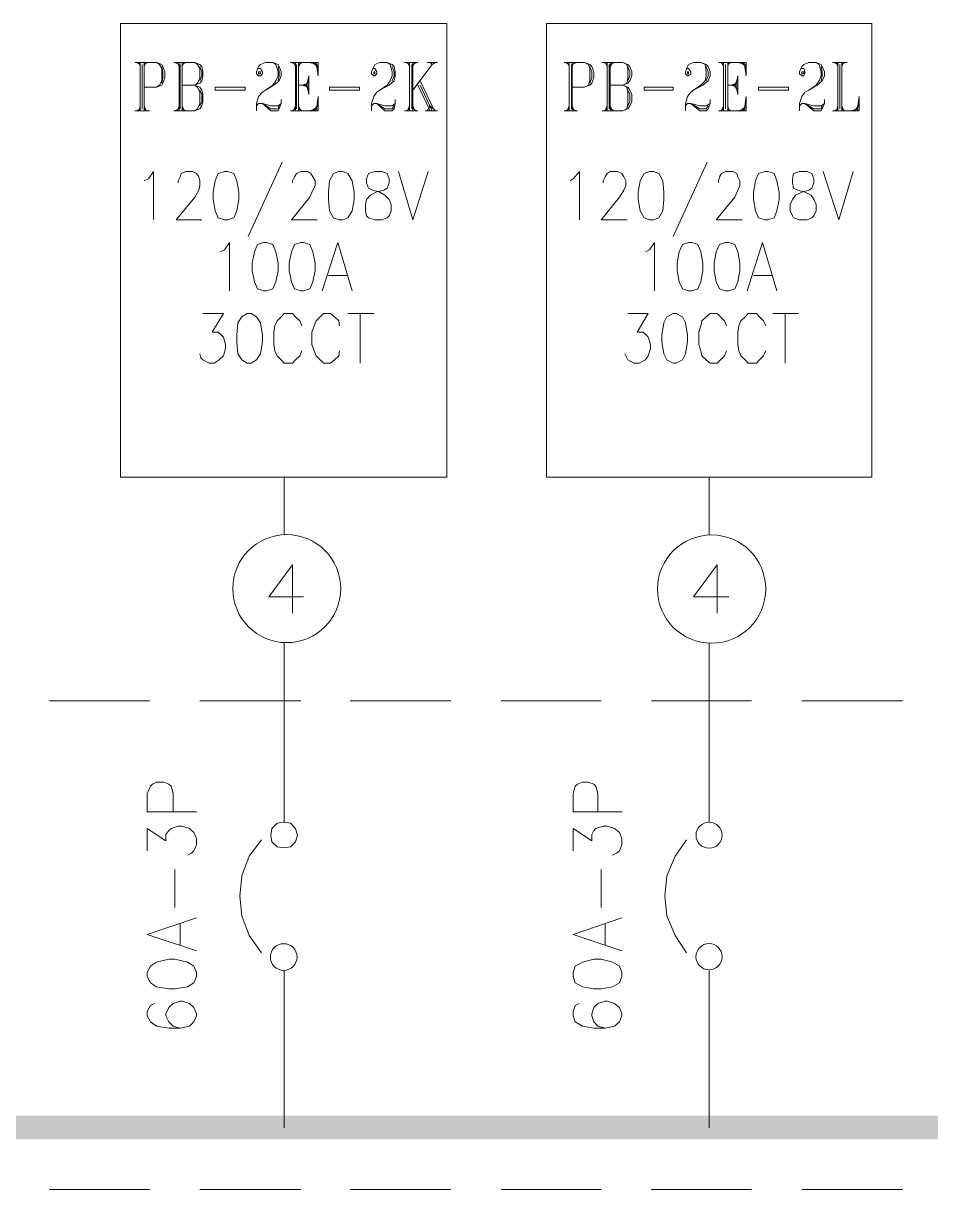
# Model space of a CAD drawing. Header units: inches. Extents: x 0.9 to 46, y 0.8 to 32.4.
# Drawn here: x 36.082 to 37.552, y 14.145 to 16.033 of the extents above; entities that cross this region are included whole.
import ezdxf

# ---------------------------------------------------------------- set-up
doc = ezdxf.new("R2010")
doc.units = ezdxf.units.IN
doc.header["$MEASUREMENT"] = 0
doc.layers.add('PDF_Geometry', color=7, linetype='Continuous')
doc.layers.add('PDF_Solid Fills', color=7, linetype='Continuous')

msp = doc.modelspace()

# ---------------------------------------------------------------- linework, layer by layer
at = {"layer": 'PDF_Geometry', "lineweight": 9}
for points in [[(36.2395, 16.033), (36.2395, 15.2981), (36.7678, 15.2981), (36.7678, 16.033)], [(36.9293, 16.033), (36.9293, 15.2981), (37.456, 15.2981), (37.456, 16.033)], [(36.4628, 15.9514), (36.4661, 15.9514), (36.4661, 15.9547), (36.4628, 15.9547)], [(36.5445, 15.918), (36.541, 15.933), (36.5445, 15.948)], [(36.6494, 15.9514), (36.6511, 15.9514), (36.6511, 15.9547), (36.6494, 15.9547)], [(37.1577, 15.9514), (37.1594, 15.9514), (37.1594, 15.9547), (37.1577, 15.9547)], [(37.2394, 15.918), (37.2359, 15.933), (37.2394, 15.948)], [(37.3428, 15.9514), (37.3461, 15.9514), (37.3461, 15.9547), (37.3428, 15.9547)], [(36.4411, 15.9247), (36.3926, 15.9247), (36.3926, 15.9297), (36.4411, 15.9297)], [(36.6262, 15.9247), (36.5777, 15.9247), (36.5777, 15.9297), (36.6262, 15.9297)], [(37.1344, 15.9247), (37.0875, 15.9247), (37.0875, 15.9297), (37.1344, 15.9297)], [(37.3211, 15.9247), (37.2726, 15.9247), (37.2726, 15.9297), (37.3211, 15.9297)], [(36.4076, 15.793), (36.3977, 15.7897), (36.3926, 15.778), (36.3894, 15.7597), (36.3894, 15.748), (36.3926, 15.7297), (36.3977, 15.7181), (36.4076, 15.7147), (36.4127, 15.7147), (36.4226, 15.7181), (36.4277, 15.7297), (36.4309, 15.748), (36.4309, 15.7597), (36.4277, 15.778), (36.4226, 15.7897), (36.4127, 15.793)], [(36.5927, 15.793), (36.5844, 15.7897), (36.5777, 15.778), (36.5761, 15.7597), (36.5761, 15.748), (36.5777, 15.7297), (36.5844, 15.7181), (36.5927, 15.7147), (36.5994, 15.7147), (36.6076, 15.7181), (36.6143, 15.7297), (36.6175, 15.748), (36.6175, 15.7597), (36.6143, 15.778), (36.6076, 15.7897), (36.5994, 15.793)], [(36.651, 15.793), (36.6411, 15.7897), (36.6376, 15.7814), (36.6376, 15.7747), (36.6411, 15.7664), (36.6475, 15.763), (36.6593, 15.7597), (36.6676, 15.7547), (36.6743, 15.748), (36.6775, 15.7397), (36.6775, 15.7297), (36.6743, 15.7214), (36.6711, 15.7181), (36.6625, 15.7147), (36.651, 15.7147), (36.6411, 15.7181), (36.6376, 15.7214), (36.636, 15.7297), (36.636, 15.7397), (36.6376, 15.748), (36.6443, 15.7547), (36.6526, 15.7597), (36.666, 15.763), (36.6711, 15.7664), (36.6743, 15.7747), (36.6743, 15.7814), (36.6711, 15.7897), (36.6625, 15.793)], [(37.0961, 15.793), (37.0875, 15.7897), (37.0811, 15.778), (37.0776, 15.7597), (37.0776, 15.748), (37.0811, 15.7297), (37.0875, 15.7181), (37.0961, 15.7147), (37.1025, 15.7147), (37.1111, 15.7181), (37.1175, 15.7297), (37.1194, 15.748), (37.1194, 15.7597), (37.1175, 15.778), (37.1111, 15.7897), (37.1025, 15.793)], [(37.2828, 15.793), (37.2726, 15.7897), (37.2678, 15.778), (37.2643, 15.7597), (37.2643, 15.748), (37.2678, 15.7297), (37.2726, 15.7181), (37.2828, 15.7147), (37.2876, 15.7147), (37.2978, 15.7181), (37.3026, 15.7297), (37.3061, 15.748), (37.3061, 15.7597), (37.3026, 15.778), (37.2978, 15.7897), (37.2876, 15.793)], [(37.3392, 15.793), (37.3294, 15.7897), (37.3278, 15.7814), (37.3278, 15.7747), (37.3294, 15.7664), (37.3361, 15.763), (37.3475, 15.7597), (37.3578, 15.7547), (37.3625, 15.748), (37.366, 15.7397), (37.366, 15.7297), (37.3625, 15.7214), (37.3593, 15.7181), (37.3511, 15.7147), (37.3392, 15.7147), (37.3294, 15.7181), (37.3278, 15.7214), (37.3242, 15.7297), (37.3242, 15.7397), (37.3278, 15.748), (37.3325, 15.7547), (37.3428, 15.7597), (37.3542, 15.763), (37.3593, 15.7664), (37.3625, 15.7747), (37.3625, 15.7814), (37.3593, 15.7897), (37.3511, 15.793)], [(36.4711, 15.678), (36.4609, 15.6747), (36.4561, 15.6631), (36.4526, 15.6447), (36.4526, 15.6331), (36.4561, 15.6147), (36.4609, 15.603), (36.4711, 15.5997), (36.4759, 15.5997), (36.4861, 15.603), (36.4909, 15.6147), (36.4944, 15.6331), (36.4944, 15.6447), (36.4909, 15.6631), (36.4861, 15.6747), (36.4759, 15.678)], [(36.5311, 15.678), (36.5209, 15.6747), (36.5161, 15.6631), (36.5126, 15.6447), (36.5126, 15.6331), (36.5161, 15.6147), (36.5209, 15.603), (36.5311, 15.5997), (36.5359, 15.5997), (36.5461, 15.603), (36.5509, 15.6147), (36.5544, 15.6331), (36.5544, 15.6447), (36.5509, 15.6631), (36.5461, 15.6747), (36.5359, 15.678)], [(37.1593, 15.678), (37.1494, 15.6747), (37.1443, 15.6631), (37.1411, 15.6447), (37.1411, 15.6331), (37.1443, 15.6147), (37.1494, 15.603), (37.1593, 15.5997), (37.1644, 15.5997), (37.1743, 15.603), (37.1794, 15.6147), (37.1826, 15.6331), (37.1826, 15.6447), (37.1794, 15.6631), (37.1743, 15.6747), (37.1644, 15.678)], [(37.2193, 15.678), (37.2094, 15.6747), (37.2043, 15.6631), (37.2011, 15.6447), (37.2011, 15.6331), (37.2043, 15.6147), (37.2094, 15.603), (37.2193, 15.5997), (37.2244, 15.5997), (37.2343, 15.603), (37.2394, 15.6147), (37.2426, 15.6331), (37.2426, 15.6447), (37.2394, 15.6631), (37.2343, 15.6747), (37.2244, 15.678)], [(36.4443, 15.5631), (36.436, 15.5581), (36.4293, 15.5481), (36.4277, 15.5281), (36.4277, 15.518), (36.4293, 15.498), (36.436, 15.488), (36.4443, 15.483), (36.451, 15.483), (36.4593, 15.488), (36.466, 15.498), (36.4692, 15.518), (36.4692, 15.5281), (36.466, 15.5481), (36.4593, 15.5581), (36.451, 15.5631)], [(37.1344, 15.5631), (37.1242, 15.5581), (37.1194, 15.5481), (37.1159, 15.5281), (37.1159, 15.518), (37.1194, 15.498), (37.1242, 15.488), (37.1344, 15.483), (37.1392, 15.483), (37.1494, 15.488), (37.1542, 15.498), (37.1577, 15.518), (37.1577, 15.5281), (37.1542, 15.5481), (37.1494, 15.5581), (37.1392, 15.5631)], [(36.5043, 14.7397), (36.4928, 14.7381), (36.4845, 14.7297), (36.4826, 14.7181), (36.4845, 14.7081), (36.4928, 14.6997), (36.5043, 14.6981), (36.5145, 14.6997), (36.5228, 14.7081), (36.526, 14.7181), (36.5228, 14.7297), (36.5145, 14.7381)], [(36.2825, 14.4898), (36.2876, 14.4797), (36.2975, 14.4731), (36.3176, 14.4697), (36.3275, 14.4697), (36.3476, 14.4731), (36.3578, 14.4797), (36.3626, 14.4898), (36.3626, 14.4964), (36.3578, 14.5064), (36.3476, 14.5131), (36.3275, 14.5181), (36.3176, 14.5181), (36.2975, 14.5131), (36.2876, 14.5064), (36.2825, 14.4964)], [(36.9726, 14.4898), (36.9758, 14.4797), (36.9876, 14.4731), (37.0061, 14.4697), (37.0176, 14.4697), (37.0361, 14.4731), (37.0476, 14.4797), (37.0511, 14.4898), (37.0511, 14.4964), (37.0476, 14.5064), (37.0361, 14.5131), (37.0176, 14.5181), (37.0061, 14.5181), (36.9876, 14.5131), (36.9758, 14.5064), (36.9726, 14.4964)]]:
    msp.add_lwpolyline(points, close=True, dxfattribs=at)
for points in [[(36.2627, 15.9697), (36.2975, 15.9697), (36.3061, 15.9664), (36.3077, 15.9631), (36.3109, 15.9547), (36.3109, 15.9447), (36.3077, 15.9364), (36.3061, 15.933), (36.2975, 15.9297), (36.2777, 15.9297)], [(36.2659, 15.9697), (36.271, 15.9664)], [(36.2694, 15.9697), (36.271, 15.9631)], [(36.271, 15.9697), (36.271, 15.8914)], [(36.2742, 15.9664), (36.2742, 15.8947)], [(36.2777, 15.9697), (36.2777, 15.8914)], [(36.2809, 15.9697), (36.2777, 15.9631)], [(36.2825, 15.9697), (36.2777, 15.9664)], [(36.2975, 15.9697), (36.3026, 15.9664), (36.3061, 15.9597), (36.3061, 15.9397), (36.3026, 15.933), (36.2975, 15.9297)], [(36.3061, 15.9631), (36.3077, 15.9547), (36.3077, 15.9447), (36.3061, 15.9364)], [(36.3259, 15.9697), (36.3594, 15.9697), (36.3677, 15.9664), (36.3709, 15.9631), (36.3728, 15.9547), (36.3728, 15.948), (36.3709, 15.9397), (36.3677, 15.9364), (36.3594, 15.933), (36.3677, 15.9297), (36.3709, 15.9247), (36.3728, 15.918), (36.3728, 15.9064), (36.3709, 15.8997), (36.3677, 15.8947), (36.3594, 15.8914), (36.3259, 15.8914)], [(36.3275, 15.9697), (36.3342, 15.9664)], [(36.331, 15.9697), (36.3342, 15.9631)], [(36.3342, 15.9697), (36.3342, 15.8914)], [(36.3361, 15.9664), (36.3361, 15.8947)], [(36.3393, 15.9697), (36.3393, 15.8914)], [(36.3594, 15.9697), (36.3642, 15.9664), (36.3677, 15.9597), (36.3677, 15.9447), (36.3642, 15.9364), (36.3594, 15.933), (36.3393, 15.933)], [(36.3425, 15.9697), (36.3393, 15.9631)], [(36.3444, 15.9697), (36.3393, 15.9664)], [(36.3677, 15.9631), (36.3709, 15.9547), (36.3709, 15.948), (36.3677, 15.9397)], [(36.4628, 15.9597), (36.466, 15.9597), (36.4692, 15.9547), (36.4692, 15.9514), (36.466, 15.948), (36.4628, 15.948), (36.4593, 15.9514), (36.4593, 15.9547), (36.4628, 15.9631), (36.466, 15.9664), (36.4743, 15.9697), (36.4861, 15.9697), (36.4944, 15.9664), (36.496, 15.9631), (36.4995, 15.9547), (36.4995, 15.948), (36.496, 15.9397), (36.4877, 15.933), (36.4743, 15.9247), (36.4692, 15.9214), (36.4628, 15.9147), (36.4593, 15.903), (36.4593, 15.8914)], [(36.4861, 15.9697), (36.4909, 15.9664), (36.4944, 15.9547), (36.4944, 15.948), (36.4909, 15.9397), (36.4861, 15.933), (36.4743, 15.9247)], [(36.4944, 15.9631), (36.496, 15.9547), (36.496, 15.948), (36.4944, 15.9397)], [(36.5145, 15.9697), (36.5595, 15.9697), (36.5595, 15.948), (36.556, 15.9697)], [(36.5161, 15.9697), (36.5228, 15.9664)], [(36.5193, 15.9697), (36.5228, 15.9631)], [(36.5228, 15.9697), (36.5228, 15.8914)], [(36.5244, 15.9664), (36.5244, 15.8947)], [(36.5276, 15.9697), (36.5276, 15.8914)], [(36.5311, 15.9697), (36.5276, 15.9631)], [(36.5327, 15.9697), (36.5276, 15.9664)], [(36.5445, 15.9697), (36.5595, 15.9664)], [(36.5493, 15.9697), (36.5595, 15.9631)], [(36.5528, 15.9697), (36.5595, 15.9597)], [(36.6494, 15.9597), (36.651, 15.9597), (36.6542, 15.9547), (36.6542, 15.9514), (36.651, 15.948), (36.6494, 15.948), (36.6459, 15.9514), (36.6459, 15.9547), (36.6494, 15.9631), (36.651, 15.9664), (36.6593, 15.9697), (36.6711, 15.9697), (36.6794, 15.9664), (36.6826, 15.9631), (36.6842, 15.9547), (36.6842, 15.948), (36.6826, 15.9397), (36.6743, 15.933), (36.6593, 15.9247), (36.6542, 15.9214), (36.6494, 15.9147), (36.6459, 15.903), (36.6459, 15.8914)], [(36.6711, 15.9697), (36.6759, 15.9664), (36.6794, 15.9547), (36.6794, 15.948), (36.6759, 15.9397), (36.6711, 15.933), (36.6593, 15.9247)], [(36.6794, 15.9631), (36.6826, 15.9547), (36.6826, 15.948), (36.6794, 15.9397)], [(36.6992, 15.9697), (36.7209, 15.9697)], [(36.7027, 15.9697), (36.7075, 15.9664)], [(36.7043, 15.9697), (36.7075, 15.9631)], [(36.7075, 15.9697), (36.7075, 15.8914)], [(36.711, 15.9664), (36.711, 15.8947)], [(36.7126, 15.9697), (36.7126, 15.8914)], [(36.7161, 15.9697), (36.7126, 15.9631)], [(36.7193, 15.9697), (36.7126, 15.9664)], [(36.7442, 15.9664), (36.7126, 15.9247)], [(36.7359, 15.9697), (36.7528, 15.9697)], [(36.741, 15.9697), (36.7442, 15.9664), (36.7493, 15.9697)], [(36.9577, 15.9697), (36.9908, 15.9697), (36.9994, 15.9664), (37.0026, 15.9631), (37.0061, 15.9547), (37.0061, 15.9447), (37.0026, 15.9364), (36.9994, 15.933), (36.9908, 15.9297), (36.9711, 15.9297)], [(36.9608, 15.9697), (36.9659, 15.9664)], [(36.9628, 15.9697), (36.9659, 15.9631)], [(36.9659, 15.9697), (36.9659, 15.8914)], [(36.9695, 15.9664), (36.9695, 15.8947)], [(36.9711, 15.9697), (36.9711, 15.8914)], [(36.9742, 15.9697), (36.9711, 15.9631)], [(36.9778, 15.9697), (36.9711, 15.9664)], [(36.9908, 15.9697), (36.9975, 15.9664), (36.9994, 15.9597), (36.9994, 15.9397), (36.9975, 15.933), (36.9908, 15.9297)], [(36.9994, 15.9631), (37.0026, 15.9547), (37.0026, 15.9447), (36.9994, 15.9364)], [(37.0192, 15.9697), (37.0527, 15.9697), (37.061, 15.9664), (37.0642, 15.9631), (37.0677, 15.9547), (37.0677, 15.948), (37.0642, 15.9397), (37.061, 15.9364), (37.0527, 15.933), (37.061, 15.9297), (37.0642, 15.9247), (37.0677, 15.918), (37.0677, 15.9064), (37.0642, 15.8997), (37.061, 15.8947), (37.0527, 15.8914), (37.0192, 15.8914)], [(37.0227, 15.9697), (37.0275, 15.9664)], [(37.0243, 15.9697), (37.0275, 15.9631)], [(37.0275, 15.9697), (37.0275, 15.8914)], [(37.031, 15.9664), (37.031, 15.8947)], [(37.0326, 15.9697), (37.0326, 15.8914)], [(37.0527, 15.9697), (37.0594, 15.9664), (37.061, 15.9597), (37.061, 15.9447), (37.0594, 15.9364), (37.0527, 15.933), (37.0326, 15.933)], [(37.0361, 15.9697), (37.0326, 15.9631)], [(37.0393, 15.9697), (37.0326, 15.9664)], [(37.061, 15.9631), (37.0642, 15.9547), (37.0642, 15.948), (37.061, 15.9397)], [(37.1577, 15.9597), (37.1593, 15.9597), (37.1628, 15.9547), (37.1628, 15.9514), (37.1593, 15.948), (37.1577, 15.948), (37.1542, 15.9514), (37.1542, 15.9547), (37.1577, 15.9631), (37.1593, 15.9664), (37.1676, 15.9697), (37.1794, 15.9697), (37.1877, 15.9664), (37.1909, 15.9631), (37.1944, 15.9547), (37.1944, 15.948), (37.1909, 15.9397), (37.1826, 15.933), (37.1676, 15.9247), (37.1628, 15.9214), (37.1577, 15.9147), (37.1542, 15.903), (37.1542, 15.8914)], [(37.1794, 15.9697), (37.1861, 15.9664), (37.1877, 15.9547), (37.1877, 15.948), (37.1861, 15.9397), (37.1794, 15.933), (37.1676, 15.9247)], [(37.1877, 15.9631), (37.1909, 15.9547), (37.1909, 15.948), (37.1877, 15.9397)], [(37.2078, 15.9697), (37.2528, 15.9697), (37.2528, 15.948), (37.2493, 15.9697)], [(37.211, 15.9697), (37.2161, 15.9664)], [(37.2126, 15.9697), (37.2161, 15.9631)], [(37.2161, 15.9697), (37.2161, 15.8914)], [(37.2193, 15.9664), (37.2193, 15.8947)], [(37.2228, 15.9697), (37.2228, 15.8914)], [(37.2244, 15.9697), (37.2228, 15.9631)], [(37.2276, 15.9697), (37.2228, 15.9664)], [(37.2394, 15.9697), (37.2528, 15.9664)], [(37.2442, 15.9697), (37.2528, 15.9631)], [(37.2477, 15.9697), (37.2528, 15.9597)], [(37.3428, 15.9597), (37.3459, 15.9597), (37.3475, 15.9547), (37.3475, 15.9514), (37.3459, 15.948), (37.3428, 15.948), (37.3392, 15.9514), (37.3392, 15.9547), (37.3428, 15.9631), (37.3459, 15.9664), (37.3542, 15.9697), (37.366, 15.9697), (37.3743, 15.9664), (37.3759, 15.9631), (37.3794, 15.9547), (37.3794, 15.948), (37.3759, 15.9397), (37.3676, 15.933), (37.3542, 15.9247), (37.3475, 15.9214), (37.3428, 15.9147), (37.3392, 15.903), (37.3392, 15.8914)], [(37.366, 15.9697), (37.3708, 15.9664), (37.3743, 15.9547), (37.3743, 15.948), (37.3708, 15.9397), (37.366, 15.933), (37.3542, 15.9247)], [(37.3743, 15.9631), (37.3759, 15.9547), (37.3759, 15.948), (37.3743, 15.9397)], [(37.3925, 15.9697), (37.4161, 15.9697)], [(37.396, 15.9697), (37.4011, 15.9664)], [(37.3992, 15.9697), (37.4011, 15.9631)], [(37.4011, 15.9697), (37.4011, 15.8914)], [(37.4043, 15.9664), (37.4043, 15.8947)], [(37.4075, 15.9697), (37.4075, 15.8914)], [(37.411, 15.9697), (37.4075, 15.9631)], [(37.4126, 15.9697), (37.4075, 15.9664)], [(36.5445, 15.9397), (36.5394, 15.933), (36.5445, 15.9247)], [(36.7244, 15.9397), (36.7477, 15.8914)], [(37.2394, 15.9397), (37.2327, 15.933), (37.2394, 15.9247)], [(36.3594, 15.933), (36.3642, 15.9297), (36.3677, 15.9214), (36.3677, 15.903), (36.3642, 15.8947), (36.3594, 15.8914)], [(36.3677, 15.9247), (36.3709, 15.918), (36.3709, 15.9064), (36.3677, 15.8997)], [(36.5276, 15.933), (36.5445, 15.933)], [(36.5445, 15.9364), (36.5327, 15.933), (36.5445, 15.9297)], [(36.7209, 15.933), (36.741, 15.8914)], [(36.7244, 15.933), (36.7442, 15.8914)], [(37.0527, 15.933), (37.0594, 15.9297), (37.061, 15.9214), (37.061, 15.903), (37.0594, 15.8947), (37.0527, 15.8914)], [(37.061, 15.9247), (37.0642, 15.918), (37.0642, 15.9064), (37.061, 15.8997)], [(37.2228, 15.933), (37.2394, 15.933)], [(37.2394, 15.9364), (37.2276, 15.933), (37.2394, 15.9297)], [(36.271, 15.8997), (36.2694, 15.8914)], [(36.2777, 15.8997), (36.2809, 15.8914)], [(36.3342, 15.8997), (36.331, 15.8914)], [(36.3393, 15.8997), (36.3425, 15.8914)], [(36.4593, 15.8997), (36.4628, 15.903), (36.4692, 15.903), (36.4826, 15.8997), (36.4944, 15.8997), (36.4995, 15.903)], [(36.4995, 15.9097), (36.4995, 15.903), (36.496, 15.8947), (36.4944, 15.8914), (36.4826, 15.8914), (36.4692, 15.903), (36.4826, 15.8947), (36.4944, 15.8947), (36.496, 15.8997)], [(36.5145, 15.8914), (36.5595, 15.8914), (36.5595, 15.9147), (36.556, 15.8914)], [(36.5228, 15.8997), (36.5193, 15.8914)], [(36.5276, 15.8997), (36.5311, 15.8914)], [(36.5493, 15.8914), (36.5595, 15.8997)], [(36.5528, 15.8914), (36.5595, 15.903)], [(36.6459, 15.8997), (36.6494, 15.903), (36.6542, 15.903), (36.6676, 15.8997), (36.6794, 15.8997), (36.6842, 15.903)], [(36.6842, 15.9097), (36.6842, 15.903), (36.6826, 15.8947), (36.6794, 15.8914), (36.6676, 15.8914), (36.6542, 15.903), (36.6676, 15.8947), (36.6794, 15.8947), (36.6826, 15.8997)], [(36.7075, 15.8997), (36.7043, 15.8914)], [(36.7126, 15.8997), (36.7161, 15.8914)], [(36.7359, 15.8914), (36.741, 15.8997), (36.7493, 15.8914)], [(36.9659, 15.8997), (36.9628, 15.8914)], [(36.9711, 15.8997), (36.9742, 15.8914)], [(37.0275, 15.8997), (37.0243, 15.8914)], [(37.0326, 15.8997), (37.0361, 15.8914)], [(37.1542, 15.8997), (37.1577, 15.903), (37.1628, 15.903), (37.1778, 15.8997), (37.1877, 15.8997), (37.1944, 15.903)], [(37.1944, 15.9097), (37.1944, 15.903), (37.1909, 15.8947), (37.1877, 15.8914), (37.1778, 15.8914), (37.1628, 15.903), (37.1778, 15.8947), (37.1877, 15.8947), (37.1909, 15.8997)], [(37.2078, 15.8914), (37.2528, 15.8914), (37.2528, 15.9147), (37.2493, 15.8914)], [(37.2161, 15.8997), (37.2126, 15.8914)], [(37.2228, 15.8997), (37.2244, 15.8914)], [(37.2442, 15.8914), (37.2528, 15.8997)], [(37.2477, 15.8914), (37.2528, 15.903)], [(37.3392, 15.8997), (37.3428, 15.903), (37.3475, 15.903), (37.3625, 15.8997), (37.3743, 15.8997), (37.3794, 15.903)], [(37.3794, 15.9097), (37.3794, 15.903), (37.3759, 15.8947), (37.3743, 15.8914), (37.3625, 15.8914), (37.3475, 15.903), (37.3625, 15.8947), (37.3743, 15.8947), (37.3759, 15.8997)], [(37.3925, 15.8914), (37.4359, 15.8914), (37.4359, 15.9147), (37.4327, 15.8914)], [(37.4011, 15.8997), (37.3992, 15.8914)], [(37.4075, 15.8997), (37.411, 15.8914)], [(37.4276, 15.8914), (37.4359, 15.8997)], [(37.4292, 15.8914), (37.4359, 15.903)], [(36.2627, 15.8914), (36.286, 15.8914)], [(36.271, 15.8947), (36.2659, 15.8914)], [(36.2777, 15.8947), (36.2825, 15.8914)], [(36.3342, 15.8947), (36.3275, 15.8914)], [(36.3393, 15.8947), (36.3444, 15.8914)], [(36.5228, 15.8947), (36.5161, 15.8914)], [(36.5276, 15.8947), (36.5327, 15.8914)], [(36.5445, 15.8914), (36.5595, 15.8947)], [(36.6992, 15.8914), (36.7209, 15.8914)], [(36.7075, 15.8947), (36.7027, 15.8914)], [(36.7126, 15.8947), (36.7193, 15.8914)], [(36.7327, 15.8914), (36.7528, 15.8914)], [(36.9577, 15.8914), (36.9793, 15.8914)], [(36.9659, 15.8947), (36.9608, 15.8914)], [(36.9711, 15.8947), (36.9778, 15.8914)], [(37.0275, 15.8947), (37.0227, 15.8914)], [(37.0326, 15.8947), (37.0393, 15.8914)], [(37.2161, 15.8947), (37.211, 15.8914)], [(37.2228, 15.8947), (37.2276, 15.8914)], [(37.2394, 15.8914), (37.2528, 15.8947)], [(37.4011, 15.8947), (37.396, 15.8914)], [(37.4075, 15.8947), (37.4126, 15.8914)], [(37.4209, 15.8914), (37.4359, 15.8947)], [(36.5011, 15.808), (36.4459, 15.688)], [(37.1893, 15.808), (37.1344, 15.688)], [(36.2777, 15.778), (36.2844, 15.7814), (36.2927, 15.793), (36.2927, 15.7147)], [(36.3326, 15.7747), (36.3326, 15.778), (36.3361, 15.7847), (36.3377, 15.7897), (36.3444, 15.793), (36.3559, 15.793), (36.3626, 15.7897), (36.3661, 15.7847), (36.3677, 15.778), (36.3677, 15.7697), (36.3661, 15.763), (36.3594, 15.7514), (36.3294, 15.7147), (36.3709, 15.7147)], [(36.5177, 15.7747), (36.5177, 15.778), (36.5209, 15.7847), (36.5244, 15.7897), (36.5311, 15.793), (36.5426, 15.793), (36.5477, 15.7897), (36.5509, 15.7847), (36.5544, 15.778), (36.5544, 15.7697), (36.5509, 15.763), (36.5461, 15.7514), (36.5161, 15.7147), (36.5576, 15.7147)], [(36.6893, 15.793), (36.7126, 15.7147), (36.7375, 15.793)], [(36.9675, 15.778), (36.9726, 15.7814), (36.9825, 15.793), (36.9825, 15.7147)], [(37.0211, 15.7747), (37.0211, 15.778), (37.0243, 15.7847), (37.0275, 15.7897), (37.0326, 15.793), (37.0444, 15.793), (37.0511, 15.7897), (37.0543, 15.7847), (37.0575, 15.778), (37.0575, 15.7697), (37.0543, 15.763), (37.0476, 15.7514), (37.0176, 15.7147), (37.0594, 15.7147)], [(37.2078, 15.7747), (37.2078, 15.778), (37.2094, 15.7847), (37.2126, 15.7897), (37.2193, 15.793), (37.2311, 15.793), (37.2378, 15.7897), (37.2394, 15.7847), (37.2426, 15.778), (37.2426, 15.7697), (37.2394, 15.763), (37.2343, 15.7514), (37.2043, 15.7147), (37.2461, 15.7147)], [(37.3775, 15.793), (37.4027, 15.7147), (37.426, 15.793)], [(36.4009, 15.6631), (36.4076, 15.6664), (36.4159, 15.678), (36.4159, 15.5997)], [(36.5658, 15.5997), (36.5911, 15.678), (36.6143, 15.5997)], [(37.0894, 15.6631), (37.0961, 15.6664), (37.1044, 15.678), (37.1044, 15.5997)], [(37.2544, 15.5997), (37.2793, 15.678), (37.3026, 15.5997)], [(36.5761, 15.6247), (36.6061, 15.6247)], [(37.2643, 15.6247), (37.2943, 15.6247)], [(36.3728, 15.5631), (36.406, 15.5631), (36.3878, 15.5331), (36.3977, 15.5331), (36.4028, 15.5281), (36.406, 15.5247), (36.4092, 15.5131), (36.4092, 15.5064), (36.406, 15.4947), (36.3993, 15.488), (36.391, 15.483), (36.3827, 15.483), (36.3728, 15.488), (36.3693, 15.4914), (36.3677, 15.498)], [(36.5327, 15.5431), (36.5295, 15.5514), (36.5228, 15.5581), (36.5177, 15.5631), (36.5043, 15.5631), (36.4995, 15.5581), (36.4928, 15.5514), (36.4893, 15.5431), (36.4877, 15.5331), (36.4877, 15.5131), (36.4893, 15.503), (36.4928, 15.4947), (36.4995, 15.488), (36.5043, 15.483), (36.5177, 15.483), (36.5228, 15.488), (36.5295, 15.4947), (36.5327, 15.503)], [(36.5942, 15.5431), (36.5927, 15.5514), (36.586, 15.5581), (36.5793, 15.5631), (36.5678, 15.5631), (36.5627, 15.5581), (36.556, 15.5514), (36.5528, 15.5431), (36.5493, 15.5331), (36.5493, 15.5131), (36.5528, 15.503), (36.556, 15.4947), (36.5627, 15.488), (36.5678, 15.483), (36.5793, 15.483), (36.586, 15.488), (36.5927, 15.4947), (36.5942, 15.503)], [(36.6076, 15.5631), (36.6494, 15.5631)], [(36.6277, 15.5631), (36.6277, 15.483)], [(37.061, 15.5631), (37.0942, 15.5631), (37.076, 15.5331), (37.0859, 15.5331), (37.091, 15.5281), (37.0942, 15.5247), (37.0977, 15.5131), (37.0977, 15.5064), (37.0942, 15.4947), (37.0894, 15.488), (37.0792, 15.483), (37.0709, 15.483), (37.061, 15.488), (37.0594, 15.4914), (37.0559, 15.498)], [(37.2209, 15.5431), (37.2177, 15.5514), (37.211, 15.5581), (37.2059, 15.5631), (37.1944, 15.5631), (37.1877, 15.5581), (37.181, 15.5514), (37.1794, 15.5431), (37.1759, 15.5331), (37.1759, 15.5131), (37.1794, 15.503), (37.181, 15.4947), (37.1877, 15.488), (37.1944, 15.483), (37.2059, 15.483), (37.211, 15.488), (37.2177, 15.4947), (37.2209, 15.503)], [(37.2844, 15.5431), (37.2809, 15.5514), (37.2745, 15.5581), (37.2694, 15.5631), (37.256, 15.5631), (37.2509, 15.5581), (37.2442, 15.5514), (37.241, 15.5431), (37.2394, 15.5331), (37.2394, 15.5131), (37.241, 15.503), (37.2442, 15.4947), (37.2509, 15.488), (37.256, 15.483), (37.2694, 15.483), (37.2745, 15.488), (37.2809, 15.4947), (37.2844, 15.503)], [(37.2959, 15.5631), (37.3377, 15.5631)], [(37.316, 15.5631), (37.316, 15.483)], [(36.5043, 15.2047), (36.5043, 15.2981)], [(37.1928, 15.2047), (37.1928, 15.2981)], [(36.5177, 15.0781), (36.5177, 15.1564), (36.4794, 15.1047), (36.5359, 15.1047)], [(37.2059, 15.0781), (37.2059, 15.1564), (37.1676, 15.1047), (37.2244, 15.1047)], [(36.5043, 14.7397), (36.5043, 15.0297)], [(37.1928, 14.7397), (37.1928, 15.0297)], [(36.1243, 14.9364), (36.286, 14.9364)], [(36.3677, 14.9364), (36.5311, 14.9364)], [(36.6112, 14.9364), (36.7742, 14.9364)], [(36.8559, 14.9364), (37.0176, 14.9364)], [(37.0993, 14.9364), (37.2611, 14.9364)], [(37.3428, 14.9364), (37.5061, 14.9364)], [(36.3626, 14.7564), (36.2825, 14.7564), (36.2825, 14.7864), (36.2876, 14.7981), (36.2911, 14.8014), (36.2975, 14.8047), (36.3093, 14.8047), (36.3176, 14.8014), (36.3211, 14.7981), (36.3243, 14.7864), (36.3243, 14.7564)], [(37.0511, 14.7564), (36.9726, 14.7564), (36.9726, 14.7864), (36.9758, 14.7981), (36.9793, 14.8014), (36.9876, 14.8047), (36.9975, 14.8047), (37.0061, 14.8014), (37.0093, 14.7981), (37.0125, 14.7864), (37.0125, 14.7564)], [(36.2825, 14.6931), (36.2825, 14.7297), (36.3125, 14.7097), (36.3125, 14.7197), (36.3176, 14.7264), (36.3211, 14.7297), (36.3326, 14.7331), (36.3393, 14.7331), (36.3511, 14.7297), (36.3578, 14.723), (36.3626, 14.7131), (36.3626, 14.7031), (36.3578, 14.6931), (36.3543, 14.6897), (36.3476, 14.6864)], [(36.9726, 14.6931), (36.9726, 14.7297), (37.0026, 14.7097), (37.0026, 14.7197), (37.0061, 14.7264), (37.0093, 14.7297), (37.0211, 14.7331), (37.0275, 14.7331), (37.0393, 14.7297), (37.0476, 14.723), (37.0511, 14.7131), (37.0511, 14.7031), (37.0476, 14.6931), (37.0425, 14.6897), (37.0361, 14.6864)], [(36.4676, 14.7114), (36.4478, 14.6847), (36.436, 14.6531), (36.4328, 14.6197), (36.436, 14.5881), (36.4478, 14.5564), (36.4676, 14.5281)], [(37.1561, 14.7114), (37.1376, 14.6847), (37.1242, 14.6531), (37.121, 14.6197), (37.1242, 14.5881), (37.1376, 14.5564), (37.1561, 14.5281)], [(36.3275, 14.6014), (36.3275, 14.6631)], [(37.0176, 14.6014), (37.0176, 14.6631)], [(36.3626, 14.5314), (36.2825, 14.5581), (36.3626, 14.5847)], [(37.0511, 14.5314), (36.9726, 14.5581), (37.0511, 14.5847)], [(36.3361, 14.5414), (36.3361, 14.5747)], [(37.0243, 14.5414), (37.0243, 14.5747)], [(36.5043, 14.4997), (36.5043, 14.2447)], [(37.1928, 14.4997), (37.1928, 14.2447)], [(36.2943, 14.4464), (36.2876, 14.4431), (36.2825, 14.4331), (36.2825, 14.4264), (36.2876, 14.4164), (36.2975, 14.4097), (36.3176, 14.4064), (36.3361, 14.4064), (36.3511, 14.4097), (36.3578, 14.4164), (36.3626, 14.4264), (36.3626, 14.4297), (36.3578, 14.4397), (36.3511, 14.4464), (36.3393, 14.4497), (36.3361, 14.4497), (36.3243, 14.4464), (36.3176, 14.4397), (36.3125, 14.4297), (36.3125, 14.4264), (36.3176, 14.4164), (36.3243, 14.4097), (36.3361, 14.4064)], [(36.9825, 14.4464), (36.9758, 14.4431), (36.9726, 14.4331), (36.9726, 14.4264), (36.9758, 14.4164), (36.9876, 14.4097), (37.0061, 14.4064), (37.0243, 14.4064), (37.0393, 14.4097), (37.0476, 14.4164), (37.0511, 14.4264), (37.0511, 14.4297), (37.0476, 14.4397), (37.0393, 14.4464), (37.0275, 14.4497), (37.0243, 14.4497), (37.0125, 14.4464), (37.0061, 14.4397), (37.0026, 14.4297), (37.0026, 14.4264), (37.0061, 14.4164), (37.0125, 14.4097), (37.0243, 14.4064)], [(36.286, 14.1448), (36.1243, 14.1448)], [(36.5311, 14.1448), (36.3677, 14.1448)], [(36.7742, 14.1448), (36.6112, 14.1448)], [(37.0176, 14.1448), (36.8559, 14.1448)], [(37.2611, 14.1448), (37.0993, 14.1448)], [(37.5061, 14.1448), (37.3428, 14.1448)]]:
    msp.add_lwpolyline(points, dxfattribs=at)
for centre, radius in [((36.5085, 15.1178), 0.0874), ((37.1967, 15.1171), 0.0877), ((37.1926, 14.7186), 0.0211), ((36.5036, 14.5214), 0.0216), ((37.1926, 14.5219), 0.0212)]:
    msp.add_circle(centre, radius, dxfattribs=at)
at = {"layer": 'PDF_Solid Fills', "color": 8, "lineweight": 9, "true_color": 0x808080, "transparency": 33554559}
for points in [[(41.5776, 14.2264), (41.5776, 14.2648), (29.2378, 14.2264)], [(41.5776, 14.2648), (29.2378, 14.2264), (29.2378, 14.2648)]]:
    msp.add_solid(points, dxfattribs=at)

doc.saveas('drawing.dxf')
